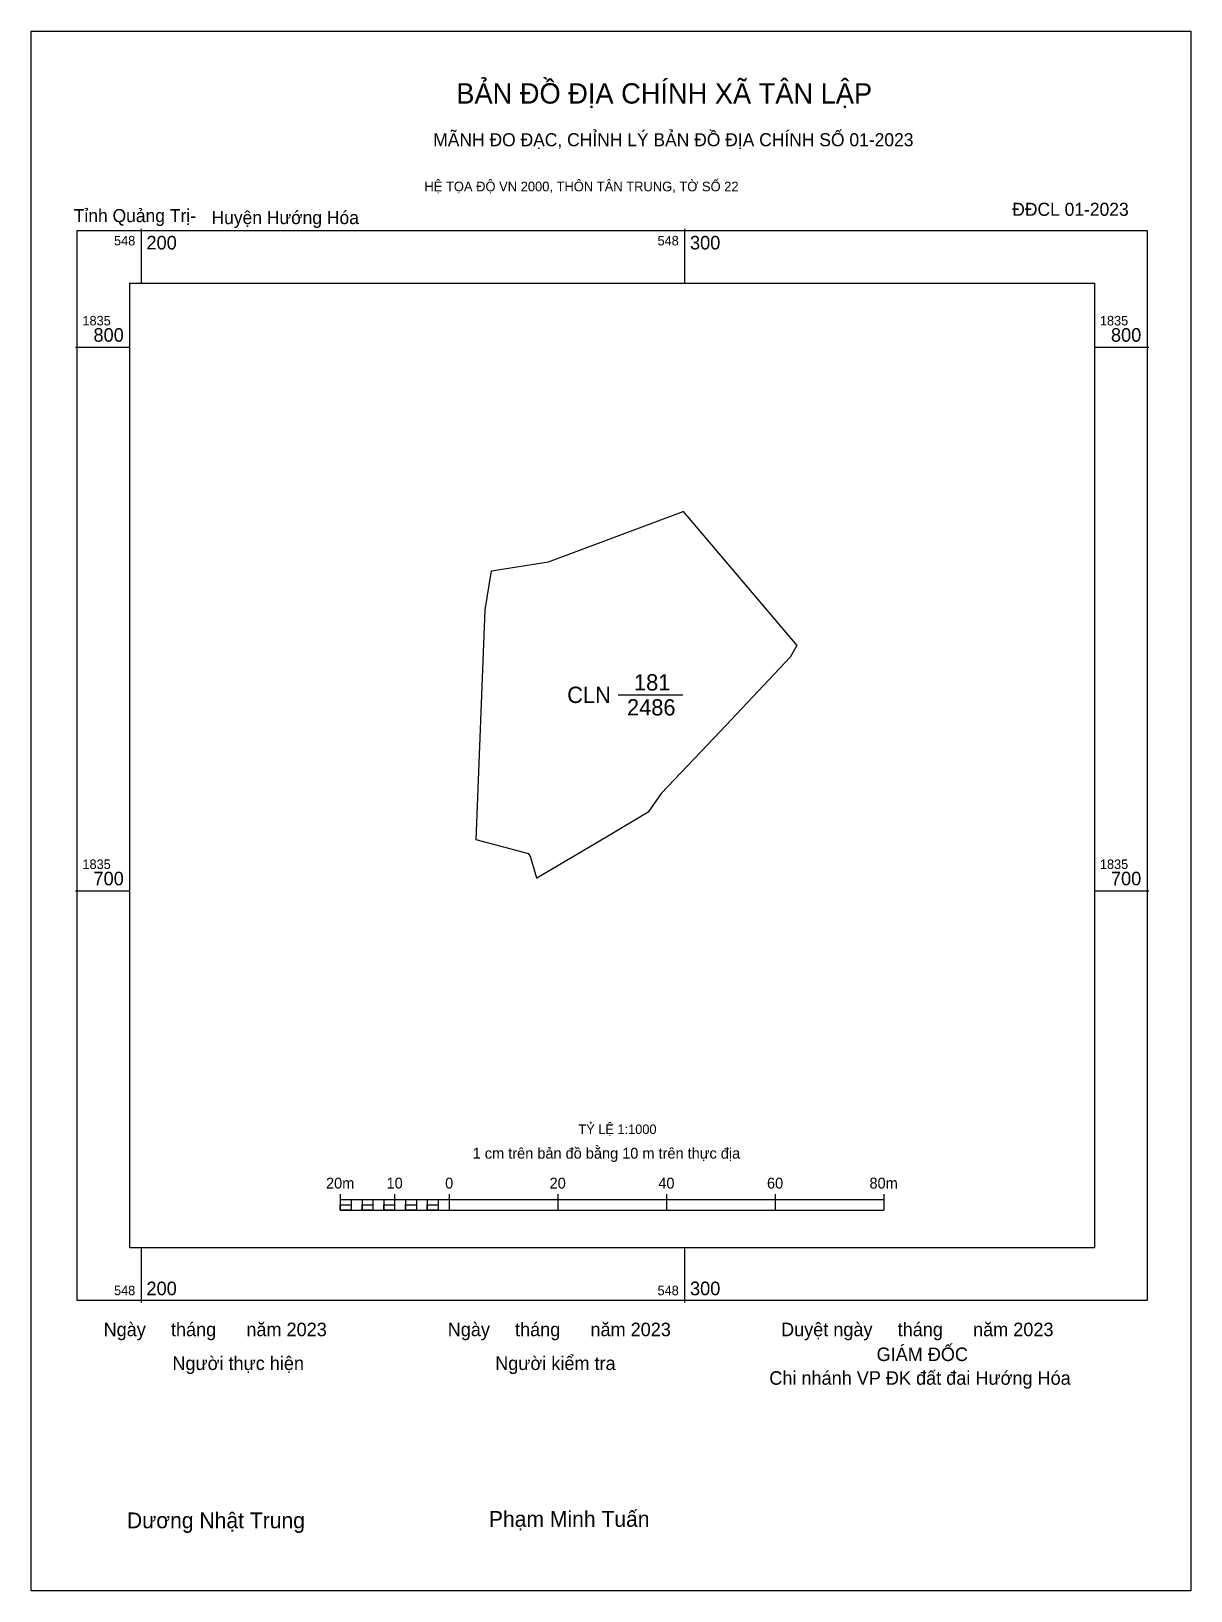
# Model space of a CAD drawing. Extents: x 548180 to 548393, y 1835571 to 1835858.
import ezdxf

# ---------------------------------------------------------------- set-up
doc = ezdxf.new("R2010")
doc.units = 0
for name, color, linetype in [('Level 10', 7, 'Continuous'), ('Level 13', 7, 'Continuous'), ('Level 15', 7, 'Continuous'), ('Level 27', 7, 'Continuous'), ('Level 29', 7, 'Continuous'), ('Level 6', 7, 'Continuous'), ('Level 62', 7, 'Continuous'), ('Level 63', 7, 'Continuous'), ('Level 9', 7, 'Continuous')]:
    doc.layers.add(name, color=color, linetype=linetype)

msp = doc.modelspace()

# ---------------------------------------------------------------- linework, layer by layer
at = {"layer": 'Level 10'}
msp.add_lwpolyline([(548261.67, 1835709.35), (548263.3, 1835751.69), (548264.45, 1835758.87), (548274.95, 1835760.48), (548299.73, 1835769.79), (548320.65, 1835745.1), (548319.45, 1835742.94), (548314.53, 1835737.76), (548306.63, 1835729.37), (548295.71, 1835717.91), (548293.3, 1835714.44), (548285.8, 1835710), (548272.79, 1835702.29), (548271.65, 1835706.27), (548271.32, 1835706.8)], close=True, dxfattribs=at)
at = {"layer": 'Level 15'}
msp.add_lwpolyline([(548179.79, 1835858.13), (548393.14, 1835858.13), (548393.14, 1835571.21), (548179.79, 1835571.21)], close=True, dxfattribs=at)
at = {"layer": 'Level 27'}
for p, q in [((548299.73, 1835769.79), (548299.72, 1835769.8)), ((548264.45, 1835758.87), (548264.45, 1835758.88)), ((548263.3, 1835751.69), (548263.29, 1835751.69)), ((548320.65, 1835745.1), (548320.65, 1835745.11)), ((548320.65, 1835745.1), (548320.66, 1835745.09)), ((548314.53, 1835737.76), (548314.54, 1835737.75)), ((548306.63, 1835729.37), (548306.64, 1835729.36)), ((548295.71, 1835717.91), (548295.72, 1835717.9)), ((548293.3, 1835714.44), (548293.31, 1835714.43)), ((548261.67, 1835709.35), (548261.66, 1835709.35)), ((548285.8, 1835710), (548285.8, 1835709.99)), ((548272.79, 1835702.29), (548272.78, 1835702.28)), ((548272.79, 1835702.29), (548272.79, 1835702.28))]:
    msp.add_line(p, q, dxfattribs=at)
at = {"layer": 'Level 29'}
msp.add_line((548287.8, 1835736.04), (548299.71, 1835736.04), dxfattribs=at)
at = {"layer": 'Level 62'}
msp.add_lwpolyline([(548197.91, 1835811.79), (548375.42, 1835811.79), (548375.42, 1835634.28), (548197.91, 1835634.28)], close=True, dxfattribs=at)
at = {"layer": 'Level 63'}
for p, q in [((548200, 1835821.79), (548200, 1835811.79)), ((548300, 1835821.79), (548300, 1835811.79)), ((548187.91, 1835800), (548197.91, 1835800)), ((548375.42, 1835800), (548385.42, 1835800)), ((548187.91, 1835700), (548197.91, 1835700)), ((548375.42, 1835700), (548385.42, 1835700)), ((548236.66, 1835644.21), (548236.66, 1835641.21)), ((548236.66, 1835643.21), (548336.66, 1835643.21)), ((548238.66, 1835643.21), (548238.66, 1835641.21)), ((548240.66, 1835643.21), (548240.66, 1835641.21)), ((548242.66, 1835643.21), (548242.66, 1835641.21)), ((548244.66, 1835643.21), (548244.66, 1835641.21)), ((548246.66, 1835644.21), (548246.66, 1835641.21)), ((548246.66, 1835643.21), (548246.66, 1835641.21)), ((548248.66, 1835643.21), (548248.66, 1835641.21)), ((548250.66, 1835643.21), (548250.66, 1835641.21)), ((548252.66, 1835643.21), (548252.66, 1835641.21)), ((548254.66, 1835643.21), (548254.66, 1835641.21)), ((548256.66, 1835644.21), (548256.66, 1835641.21)), ((548256.66, 1835643.21), (548256.66, 1835641.21)), ((548276.66, 1835644.21), (548276.66, 1835641.21)), ((548296.66, 1835644.21), (548296.66, 1835641.21)), ((548316.66, 1835644.21), (548316.66, 1835641.21)), ((548336.66, 1835644.21), (548336.66, 1835641.21)), ((548236.66, 1835641.21), (548336.66, 1835641.21)), ((548200, 1835634.28), (548200, 1835624.28)), ((548300, 1835634.28), (548300, 1835624.28))]:
    msp.add_line(p, q, dxfattribs=at)
for points in [[(548188.22, 1835821.47), (548385.1, 1835821.47), (548385.1, 1835624.59), (548188.22, 1835624.59)], [(548236.66, 1835642.21), (548238.66, 1835642.21), (548238.66, 1835641.21), (548236.66, 1835641.21)], [(548236.66, 1835642.21), (548238.66, 1835642.21), (548238.66, 1835641.21), (548236.66, 1835641.21)], [(548240.66, 1835642.21), (548242.66, 1835642.21), (548242.66, 1835641.21), (548240.66, 1835641.21)], [(548244.66, 1835642.21), (548246.66, 1835642.21), (548246.66, 1835641.21), (548244.66, 1835641.21)], [(548248.66, 1835642.21), (548250.66, 1835642.21), (548250.66, 1835641.21), (548248.66, 1835641.21)], [(548252.66, 1835642.21), (548254.66, 1835642.21), (548254.66, 1835641.21), (548252.66, 1835641.21)]]:
    msp.add_lwpolyline(points, close=True, dxfattribs=at)

# ---------------------------------------------------------------- texts
at = {"layer": 'Level 13'}
for s, p in [('181', (548290.7, 1835736.84)), ('CLN', (548278.41, 1835734.54)), ('2486', (548289.41, 1835732.24))]:
    msp.add_text(s, height=3, dxfattribs=at).set_placement(p)
at = {"layer": 'Level 6'}
msp.add_text('TỶ LỆ 1:1000', height=1.7579, dxfattribs=at).set_placement((548280.47, 1835655.24))
at = {"layer": 'Level 63'}
for s, height, p in [('BẢN ĐỒ ĐỊA CHÍNH XÃ TÂN LẬP', 3.7437, (548258.01, 1835844.81)), ('MÃNH ĐO ĐẠC, CHỈNH LÝ BẢN ĐỒ ĐỊA CHÍNH SỐ 01-2023', 2.4022, (548253.76, 1835836.96)), ('HỆ TỌA ĐỘ VN 2000, THÔN TÂN TRUNG, TỜ SỐ 22', 1.7782, (548252.14, 1835828.67)), ('548', 1.75, (548195.03, 1835818.72)), ('200', 2.5, (548201, 1835817.97)), ('548', 1.75, (548295.03, 1835818.72)), ('300', 2.5, (548301, 1835817.97)), ('1835', 1.75, (548189.22, 1835804)), ('1835', 1.75, (548376.42, 1835804)), ('800', 2.5, (548191.25, 1835801)), ('800', 2.5, (548378.45, 1835801)), ('1835', 1.75, (548189.22, 1835704)), ('1835', 1.75, (548376.42, 1835704)), ('700', 2.5, (548191.25, 1835701)), ('700', 2.5, (548378.45, 1835701)), ('1 cm trên bản đồ bằng 10 m trên thực địa', 2, (548261.02, 1835650.71)), ('20m', 2, (548234.03, 1835645.21)), ('10', 2, (548245.17, 1835645.21)), ('0', 2, (548255.95, 1835645.21)), ('20', 2, (548275.17, 1835645.21)), ('40', 2, (548295.17, 1835645.21)), ('60', 2, (548315.17, 1835645.21)), ('80m', 2, (548334.03, 1835645.21)), ('548', 1.75, (548195.03, 1835625.59)), ('200', 2.5, (548201, 1835625.59)), ('548', 1.75, (548295.03, 1835625.59)), ('300', 2.5, (548301, 1835625.59)), ('Ngày     tháng      năm 2023', 2.4883, (548193.11, 1835618.05)), ('Ngày     tháng      năm 2023', 2.4883, (548256.42, 1835618.05)), ('Duyệt ngày     tháng      năm 2023', 2.4883, (548317.75, 1835618.05)), ('GIÁM ĐỐC', 2.488, (548335.33, 1835613.48)), ('Người thực hiện', 2.4883, (548205.77, 1835611.83)), ('Người kiểm tra', 2.4883, (548265.16, 1835611.83)), ('Chi nhánh VP ĐK đất đai Hướng Hóa', 2.4883, (548315.59, 1835609.12)), ('Dương Nhật Trung', 2.9024, (548197.4, 1835582.72)), ('Phạm Minh Tuấn', 2.9024, (548264, 1835582.98))]:
    msp.add_text(s, height=height, dxfattribs=at).set_placement(p)
at = {"layer": 'Level 9'}
for s, p in [('Tỉnh Quảng Trị-', (548187.62, 1835823)), ('ĐĐCL 01-2023', (548360.29, 1835824.16)), ('Huyện Hướng Hóa', (548212.97, 1835822.64))]:
    msp.add_text(s, height=2.4022, dxfattribs=at).set_placement(p)

doc.saveas('drawing.dxf')
